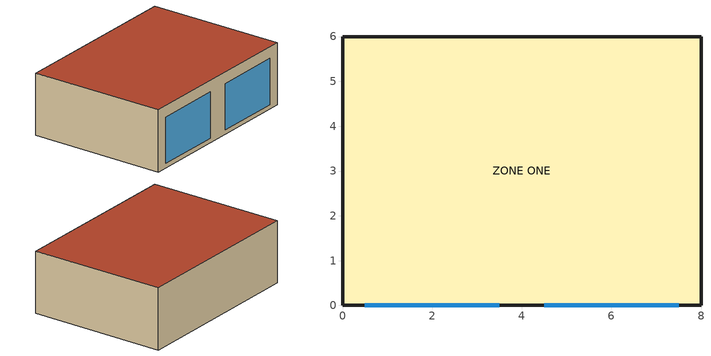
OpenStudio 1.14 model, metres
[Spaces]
ZONE ONE
 floor ground (LTFLOOR): 8,6 8,0 0,0 0,6 z0
 wall outside (LTWALL): 8,0 8,6 0,6 0,0 8,0 z0:2.7
 window (Double Pane Window): 0.5,0 3.5,0 / 4.5,0 7.5,0 z0.2:2.2
 roof outside (LTROOF): 8,0 8,6 0,6 0,0 z2.7
[Site]
Denver-Stapleton: Latitude {deg}=39.76; Longitude {deg}=-104.86; Time Zone {hr}=-7; Elevation {m}=1611; Terrain=Country
[Building]
BESTEST Case 610: North Axis {deg}=0
[ClimateZones]
Climate Zone Institution Name 1=ASHRAE; Climate Zone Document Name 1=ANSI/ASHRAE Standard 169; Climate Zone Document Year 1=2006; Climate Zone Institution Name 2=CEC; Climate Zone Document Name 2=California Climate Zone Descriptions; Climate Zone Document Year 2=1995
[Construction]
LTROOF: ROOF DECK, FIBERGLASS QUILT-2, PLASTERBOARD-2
LTWALL: WOOD SIDING-1, FIBERGLASS QUILT-1, PLASTERBOARD-1
LTFLOOR: R-25 INSULATION, TIMBER FLOORING
Double Pane Window: Glass Type 1, Air Space Resistance, Glass Type 1
[Material] Roughness=Rough; Thermal Absorptance=0.9; Solar Absorptance=0.6; Visible Absorptance=0.6
Name | Thickness {m} | Conductivity {W/m-K} | Density {kg/m3} | Specific Heat {J/kg-K}
ROOF DECK | 0.019 | 0.14 | 530 | 900
FIBERGLASS QUILT-2 | 0.1118 | 0.04 | 12 | 840
PLASTERBOARD-2 | 0.01 | 0.16 | 950 | 840
WOOD SIDING-1 | 0.009 | 0.14 | 530 | 900
FIBERGLASS QUILT-1 | 0.066 | 0.04 | 12 | 840
PLASTERBOARD-1 | 0.012 | 0.16 | 950 | 840
TIMBER FLOORING | 0.025 | 0.14 | 650 | 1200
[Material:NoMass]
R-25 INSULATION: Roughness=Rough; Thermal Resistance {m2-K/W}=25.075; Thermal Absorptance=0.9; Solar Absorptance=0.6; Visible Absorptance=0.6
[WindowMaterial:Glazing]
Glass Type 1: Optical Data Type=SpectralAverage; Thickness {m}=0.003175; Solar Transmittance at Normal Incidence=0.86156; Front Side Solar Reflectance at Normal Incidence=0.07846; Back Side Solar Reflectance at Normal Incidence=0.07846; Visible Transmittance at Normal Incidence=0.91325; Front Side Visible Reflectance at Normal Incidence=0.082; Back Side Visible Reflectance at Normal Incidence=0.082; Infrared Transmittance at Normal Incidence=0; Front Side Infrared Hemispherical Emissivity=0.84; Back Side Infrared Hemispherical Emissivity=0.84; Conductivity {W/m-K}=1.06
[WindowMaterial:Gas]
Air Space Resistance: Gas Type=AIR; Thickness {m}=0.013
[ThermalZone]
ZONE ONE Thermal Zone: Multiplier=1; Ceiling Height {m}=2.7; Volume {m3}=129.6; Thermostat=ThermostatSetpoint:DualSetpoint #1; Use Ideal Air Loads=No
[Sizing:Zone]
ZONE ONE Thermal Zone: Zone Cooling Design Supply Air Temperature Input Method=SupplyAirTemperature; Zone Cooling Design Supply Air Temperature {C}=14; Zone Cooling Design Supply Air Temperature Difference {deltaC}=11.11; Zone Heating Design Supply Air Temperature Input Method=SupplyAirTemperature; Zone Heating Design Supply Air Temperature {C}=40; Zone Heating Design Supply Air Temperature Difference {deltaC}=11.11; Zone Cooling Design Supply Air Humidity Ratio {kg-H2O/kg-air}=0.0085; Zone Heating Design Supply Air Humidity Ratio {kg-H2O/kg-air}=0.008; Cooling Design Air Flow Method=DesignDay; Heating Design Air Flow Method=DesignDay; Account for Dedicated Outdoor Air System=No; Dedicated Outdoor Air System Control Strategy=NeutralSupplyAir; Dedicated Outdoor Air Low Setpoint Temperature for Design {C}=autosize; Dedicated Outdoor Air High Setpoint Temperature for Design {C}=autosize
[Space]
ZONE ONE: Thermal Zone=ZONE ONE Thermal Zone
[ThermostatSetpoint:DualSetpoint]
ThermostatSetpoint:DualSetpoint #1: Heating Setpoint Temperature Schedule=Heating Setpoints; Cooling Setpoint Temperature Schedule=Cooling Setpoints
[SpaceInfiltration:DesignFlowRate]
ZONE ONE Infil 1: Space or SpaceType=ZONE ONE; Schedule=Day Sch 1; Design Flow Rate Calculation Method=Flow/Space; Design Flow Rate {m3/s}=0.018; Constant Term Coefficient=1; Temperature Term Coefficient=0; Velocity Term Coefficient=0; Velocity Squared Term Coefficient=0
[OtherEquipment:Definition]
OtherEquipment: Design Level Calculation Method=EquipmentLevel; Design Level {W}=200; Fraction Latent=0; Fraction Radiant=0.6; Fraction Lost=0
[OtherEquipment]
Other Equipment 1: Other Equipment Definition=OtherEquipment; Space or SpaceType=ZONE ONE; Schedule=Day Sch 1
[Schedule:Day]
Zone Cooling Setpoint All Days: 1, 0, 27, 2, 0, 27, 3, 0, 27, 4, 0, 27, 5, 0, 27, 6, 0, 27, 7, 0, 27, 8, 0, 27, 9, 0, 27, 10, 0, 27, 11, 0, 27, 12, 0, 27, 13, 0, 27, 14, 0, 27, 15, 0, 27, 16, 0, 27, 17, 0, 27, 18, 0, 27, 19, 0, 27, 20, 0, 27, 21, 0, 27, 22, 0, 27, 23, 0, 27, 24, 0, 27
Zone Heating Setpoint All Days: 1, 0, 20, 2, 0, 20, 3, 0, 20, 4, 0, 20, 5, 0, 20, 6, 0, 20, 7, 0, 20, 8, 0, 20, 9, 0, 20, 10, 0, 20, 11, 0, 20, 12, 0, 20, 13, 0, 20, 14, 0, 20, 15, 0, 20, 16, 0, 20, 17, 0, 20, 18, 0, 20, 19, 0, 20, 20, 0, 20, 21, 0, 20, 22, 0, 20, 23, 0, 20, 24, 0, 20
Day Sch 1: 1, 0, 1, 2, 0, 1, 3, 0, 1, 4, 0, 1, 5, 0, 1, 6, 0, 1, 7, 0, 1, 8, 0, 1, 9, 0, 1, 10, 0, 1, 11, 0, 1, 12, 0, 1, 13, 0, 1, 14, 0, 1, 15, 0, 1, 16, 0, 1, 17, 0, 1, 18, 0, 1, 19, 0, 1, 20, 0, 1, 21, 0, 1, 22, 0, 1, 23, 0, 1, 24, 0, 1
Schedule Day 1: 24, 0, 1
Schedule Day 3: 24, 0, 20
Schedule Day 4: 24, 0, 27
[Schedule:Year]
Heating Setpoints: 12, 31, Zone Heating Setpoint All Weeks
Cooling Setpoints: 12, 31, Zone Cooling Setpoint All Weeks
[Schedule:Week]
Zone Heating Setpoint All Weeks: Zone Heating Setpoint All Days, Zone Heating Setpoint All Days, Zone Heating Setpoint All Days, Zone Heating Setpoint All Days, Zone Heating Setpoint All Days, Zone Heating Setpoint All Days, Zone Heating Setpoint All Days, Zone Heating Setpoint All Days, Zone Heating Setpoint All Days, Zone Heating Setpoint All Days, Zone Heating Setpoint All Days, Zone Heating Setpoint All Days
Zone Cooling Setpoint All Weeks: Zone Cooling Setpoint All Days, Zone Cooling Setpoint All Days, Zone Cooling Setpoint All Days, Zone Cooling Setpoint All Days, Zone Cooling Setpoint All Days, Zone Cooling Setpoint All Days, Zone Cooling Setpoint All Days, Zone Cooling Setpoint All Days, Zone Cooling Setpoint All Days, Zone Cooling Setpoint All Days, Zone Cooling Setpoint All Days, Zone Cooling Setpoint All Days
[Schedule:Ruleset]
Name | Default Day Schedule
Day Sch 1 | Schedule Day 1
Zone Heating Setpoint All Days | Schedule Day 3
Zone Cooling Setpoint All Days | Schedule Day 4
